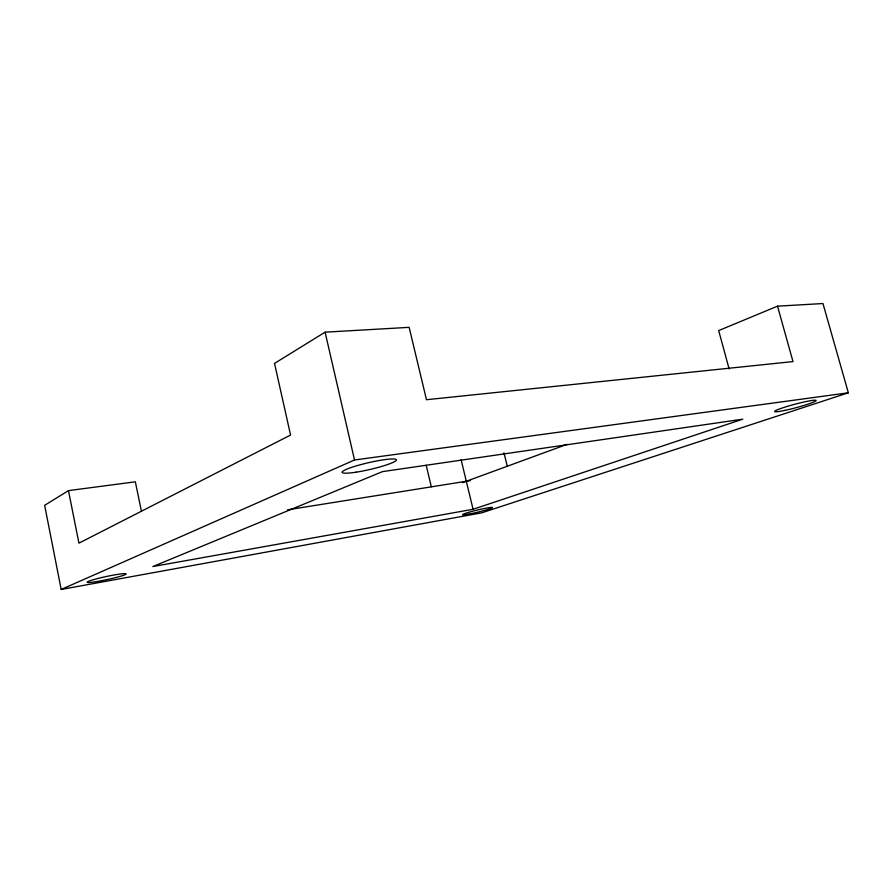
<?xml version="1.0" encoding="UTF-8"?>
<svg xmlns="http://www.w3.org/2000/svg" width="893" height="893" viewBox="0 0 893 893"><rect width="100%" height="100%" fill="white"/><g stroke="black" fill="none" stroke-linecap="round" stroke-linejoin="round"><path stroke-width="1.34" d="M141.407 511.142L135.345 481.807L68.46 490.625L44.65 505.326L61.182 589.458L481.662 512.85L848.35 392.797L822.966 303.542L777.513 306.165L718.675 330.589L729.135 368.965M777.513 306.165L792.995 361.587L426.474 399.718L409.15 327.34L325.097 332.174L274.531 363.395L290.571 435.047L78.93 543.156L68.46 490.625M61.182 589.458L354.521 459.984L848.35 392.797M462.462 482.666L567.01 444.368M473.078 509.289L742.809 419.163L382.494 471.616L152.848 566.553L473.078 509.289L461.112 459.716M287.49 509.836L470.343 480.613M503.953 452.773L507.28 466.28M426.195 465.275L431.308 486.774M325.097 332.174L354.521 459.984M96.857 581.555A19.892 1.585 -12.1 0 0 126.147 573.909A19.892 1.585 -12.1 0 0 97.103 578.686A19.892 1.585 -12.1 0 0 96.857 581.555M356.207 472.163A27.85 3.472 -13 0 0 396.403 459.806A27.85 3.472 -13 0 0 355.191 466.224A27.85 3.472 -13 0 0 356.207 472.163M470.075 513.843A15.427 1.072 -13.5 0 0 492.512 507.514A15.427 1.072 -13.5 0 0 469.952 511.968A15.427 1.072 -13.5 0 0 470.075 513.843M784.925 410.378A21.454 1.819 -14.9 0 0 816.146 400.544A21.454 1.819 -14.9 0 0 785.114 407.063A21.454 1.819 -14.9 0 0 784.925 410.378"/></g></svg>
